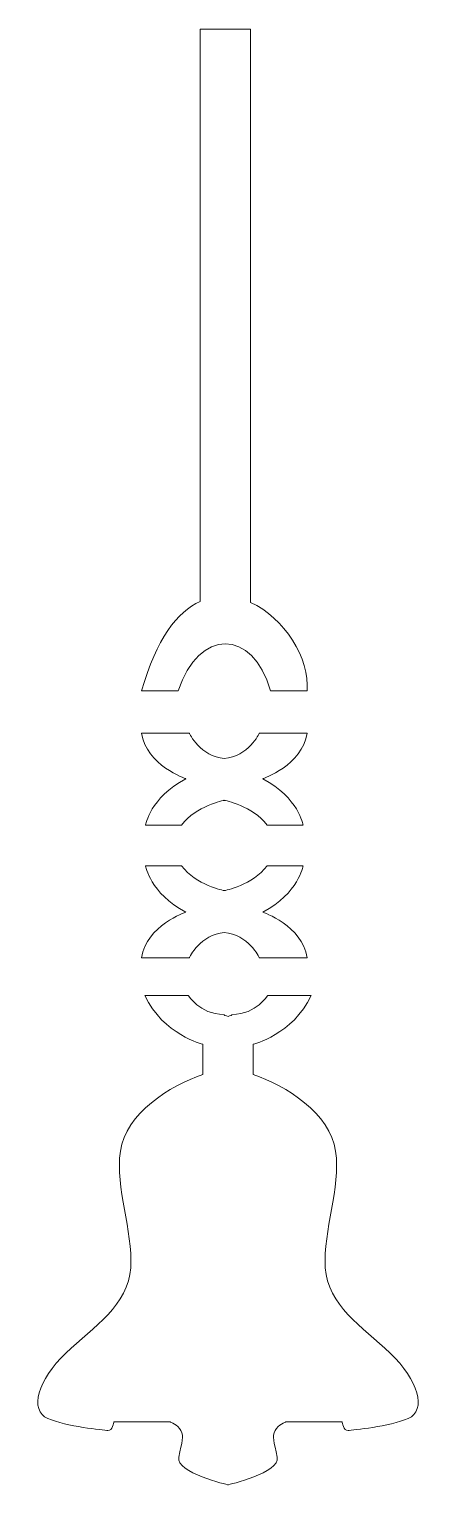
# Model space of a CAD drawing. Header units: millimetres. Extents: x -35 to 35, y -128 to 128.
import ezdxf

# ---------------------------------------------------------------- set-up
doc = ezdxf.new("R2010")
doc.units = ezdxf.units.MM
doc.header["$MEASUREMENT"] = 0
doc.layers.add('Layer 1', color=7, linetype='Continuous')

msp = doc.modelspace()

# ---------------------------------------------------------------- linework, layer by layer
at = {"layer": 'Layer 1', "color": 250, "lineweight": 20}
for points, knots in [([(-15.2625, 11.5953), (-15.2625, 11.5953), (-8.8116, 11.5953), (-8.8116, 11.5953), (-5.2971, 22.6424), (4.3302, 22.6468), (7.3761, 11.5953), (7.3761, 11.5953), (13.827, 11.5953), (13.827, 11.5953), (14.3902, 17.2951), (9.7876, 24.4609), (3.8825, 27.154), (3.8825, 27.154), (3.8825, 127.8842), (3.8825, 127.8842), (3.8825, 127.8842), (-4.9848, 127.8842), (-4.9848, 127.8842), (-4.9848, 127.8842), (-4.9848, 27.3302), (-4.9848, 27.3302), (-8.948, 25.5051), (-12.7011, 20.7625), (-15.2625, 11.5953)], [0, 0, 0, 0, 0.125, 0.125, 0.125, 0.25, 0.25, 0.25, 0.375, 0.375, 0.375, 0.5, 0.5, 0.5, 0.625, 0.625, 0.625, 0.75, 0.75, 0.75, 0.875, 0.875, 0.875, 1, 1, 1, 1]), ([(-15.2625, 4.1799), (-15.2625, 4.1799), (-6.876, 4.1799), (-6.876, 4.1799), (-6.876, 4.1799), (-4.8913, 0.0174), (-0.7177, -0.2514), (3.4546, 0.0174), (5.4405, 4.1799), (5.4405, 4.1799), (5.4405, 4.1799), (13.827, 4.1799), (13.827, 4.1799), (13.0019, -1.4609), (6.0332, -3.8282), (6.0332, -3.8282), (12.3539, -7.1505), (13.1237, -11.9645), (13.1237, -11.9645), (13.1237, -11.9645), (6.8031, -11.9645), (6.8031, -11.9645), (4.3313, -8.603), (-0.7177, -7.609), (-0.7177, -7.609), (-0.7177, -7.609), (-5.7668, -8.603), (-8.2386, -11.9645), (-8.2386, -11.9645), (-14.5591, -11.9645), (-14.5591, -11.9645), (-14.5591, -11.9645), (-13.7894, -7.1505), (-7.4688, -3.8282), (-7.4688, -3.8282), (-14.4374, -1.4609), (-15.2625, 4.1799)], [0, 0, 0, 0, 0.08333333, 0.08333333, 0.08333333, 0.16666667, 0.16666667, 0.16666667, 0.25, 0.25, 0.25, 0.33333333, 0.33333333, 0.33333333, 0.41666667, 0.41666667, 0.41666667, 0.5, 0.5, 0.5, 0.58333333, 0.58333333, 0.58333333, 0.66666667, 0.66666667, 0.66666667, 0.75, 0.75, 0.75, 0.83333333, 0.83333333, 0.83333333, 0.91666667, 0.91666667, 0.91666667, 1, 1, 1, 1]), ([(-15.2625, -35.2744), (-15.2625, -35.2744), (-6.876, -35.2744), (-6.876, -35.2744), (-6.876, -35.2744), (-4.8913, -31.111), (-0.7177, -30.8431), (3.4546, -31.111), (5.4405, -35.2744), (5.4405, -35.2744), (5.4405, -35.2744), (13.827, -35.2744), (13.827, -35.2744), (13.0019, -29.635), (6.0332, -27.2665), (6.0332, -27.2665), (12.3539, -23.9418), (13.1237, -19.1302), (13.1237, -19.1302), (13.1237, -19.1302), (6.8031, -19.1302), (6.8031, -19.1302), (4.3313, -22.4904), (-0.7177, -23.4833), (-0.7177, -23.4833), (-0.7177, -23.4833), (-5.7668, -22.4904), (-8.2386, -19.1302), (-8.2386, -19.1302), (-14.5591, -19.1302), (-14.5591, -19.1302), (-14.5591, -19.1302), (-13.7894, -23.9418), (-7.4688, -27.2665), (-7.4688, -27.2665), (-14.4374, -29.635), (-15.2625, -35.2744)], [0, 0, 0, 0, 0.08333333, 0.08333333, 0.08333333, 0.16666667, 0.16666667, 0.16666667, 0.25, 0.25, 0.25, 0.33333333, 0.33333333, 0.33333333, 0.41666667, 0.41666667, 0.41666667, 0.5, 0.5, 0.5, 0.58333333, 0.58333333, 0.58333333, 0.66666667, 0.66666667, 0.66666667, 0.75, 0.75, 0.75, 0.83333333, 0.83333333, 0.83333333, 0.91666667, 0.91666667, 0.91666667, 1, 1, 1, 1]), ([(-0.0709, -127.8974), (-0.0709, -127.8974), (-9.285, -125.7654), (-8.7231, -123.0288), (-8.1623, -120.2921), (-7.7873, -119.4096), (-8.3492, -118.3498), (-8.9112, -117.29), (-10.2221, -116.8482), (-10.2221, -116.8482), (-10.2221, -116.8482), (-20.1494, -116.8482), (-20.1494, -116.8482), (-20.1494, -116.8482), (-20.3374, -118.4379), (-21.1797, -118.3498), (-22.0222, -118.2616), (-28.4853, -117.6424), (-31.7626, -116.2313), (-35.0397, -114.8166), (-33.542, -109.4315), (-28.5777, -104.7514), (-23.6147, -100.0735), (-17.5804, -96.3005), (-17.1808, -89.735), (-16.78, -83.1674), (-19.9365, -75.8589), (-18.9922, -69.2544), (-18.0491, -62.6519), (-10.2343, -57.6819), (-4.5016, -55.8064), (-4.5016, -55.8064), (-4.5016, -50.4604), (-4.5016, -50.4604), (-4.5016, -50.4604), (-11.4627, -48.8382), (-14.6857, -41.9013), (-14.6857, -41.9013), (-7.0568, -41.9013), (-7.0568, -41.9013), (-7.0568, -41.9013), (-5.0722, -45.1388), (-0.8271, -45.2928), (-0.8271, -45.2928), (-0.478, -45.5082), (-0.0709, -45.5973), (0.3348, -45.5082), (0.6841, -45.2928), (0.6841, -45.2928), (4.929, -45.1388), (6.9138, -41.9013), (6.9138, -41.9013), (6.9138, -41.9013), (14.5427, -41.9013), (14.5427, -41.9013), (11.3197, -48.8382), (4.3584, -50.4604), (4.3584, -50.4604), (4.3584, -50.4604), (4.3584, -55.8064), (4.3584, -55.8064), (10.0913, -57.6819), (17.9059, -62.6519), (18.8503, -69.2544), (19.7935, -75.8589), (16.6369, -83.1674), (17.0378, -89.735), (17.4374, -96.3005), (23.4715, -100.0735), (28.4358, -104.7514), (33.3988, -109.4315), (34.8977, -114.8166), (31.6194, -116.2313), (28.3423, -117.6424), (21.879, -118.2616), (21.0367, -118.3498), (20.1944, -118.4379), (20.0062, -116.8482), (20.0062, -116.8482), (20.0062, -116.8482), (10.0789, -116.8482), (10.0789, -116.8482), (10.0789, -116.8482), (8.7681, -117.29), (8.206, -118.3498), (7.6441, -119.4096), (8.0193, -120.2921), (8.5799, -123.0288), (9.142, -125.7654), (-0.0709, -127.8974), (-0.0709, -127.8974)], [0, 0, 0, 0, 0.03333333, 0.03333333, 0.03333333, 0.06666667, 0.06666667, 0.06666667, 0.1, 0.1, 0.1, 0.13333333, 0.13333333, 0.13333333, 0.16666667, 0.16666667, 0.16666667, 0.2, 0.2, 0.2, 0.23333333, 0.23333333, 0.23333333, 0.26666667, 0.26666667, 0.26666667, 0.3, 0.3, 0.3, 0.33333333, 0.33333333, 0.33333333, 0.36666667, 0.36666667, 0.36666667, 0.4, 0.4, 0.4, 0.43333333, 0.43333333, 0.43333333, 0.46666667, 0.46666667, 0.46666667, 0.5, 0.5, 0.5, 0.53333333, 0.53333333, 0.53333333, 0.56666667, 0.56666667, 0.56666667, 0.6, 0.6, 0.6, 0.63333333, 0.63333333, 0.63333333, 0.66666667, 0.66666667, 0.66666667, 0.7, 0.7, 0.7, 0.73333333, 0.73333333, 0.73333333, 0.76666667, 0.76666667, 0.76666667, 0.8, 0.8, 0.8, 0.83333333, 0.83333333, 0.83333333, 0.86666667, 0.86666667, 0.86666667, 0.9, 0.9, 0.9, 0.93333333, 0.93333333, 0.93333333, 0.96666667, 0.96666667, 0.96666667, 1, 1, 1, 1])]:
    msp.add_open_spline(points, degree=3, knots=knots, dxfattribs=at)

doc.saveas('drawing.dxf')
